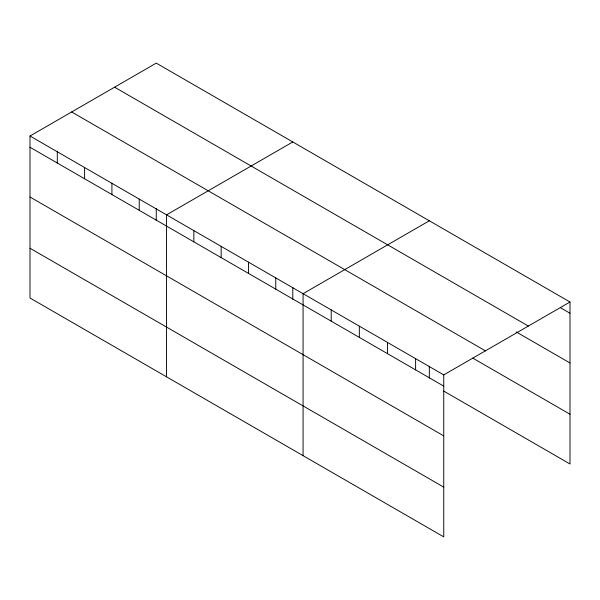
<?xml version="1.0" encoding="UTF-8"?>
<svg xmlns="http://www.w3.org/2000/svg" width="600" height="600" viewBox="0 0 600 600"><rect width="100%" height="100%" fill="white"/><g stroke="black" fill="none" stroke-linecap="round" stroke-linejoin="round"><path stroke-width="0.9" d="M30 136.02L443.745 374.895L443.745 536.873L30 297.998L30 136.02L156.255 63.127L570 302.002L570 463.98L443.798 391.118M292.793 141.96L166.538 214.853L166.538 376.822M429.33 220.785L303.075 293.678L303.075 455.655M443.745 374.895L570 302.002M560.355 307.665L570 313.237M114.593 87.188L528.338 326.055M516.143 331.89L570 362.978M71.662 111.968L485.408 350.843M472.732 358.08L570 414.232M30 147.255L443.745 386.13M30 197.002L443.745 435.877M30 248.25L443.745 487.125M429.33 366.18L429.33 378.157M415.612 358.65L415.612 369.885M387.472 342.405L387.472 353.64M359.34 326.168L359.34 337.403M331.207 309.923L331.207 321.157M292.793 287.355L292.793 299.325M275.767 277.913L275.767 289.147M248.46 262.147L248.46 273.382M221.153 246.382L221.153 257.618M193.845 230.618L193.845 241.853M156.255 208.522L156.255 220.5M139.23 199.087L139.23 210.315M111.922 183.322L111.922 194.55M84.615 167.55L84.615 178.785M57.307 151.785L57.307 163.02"/></g></svg>
